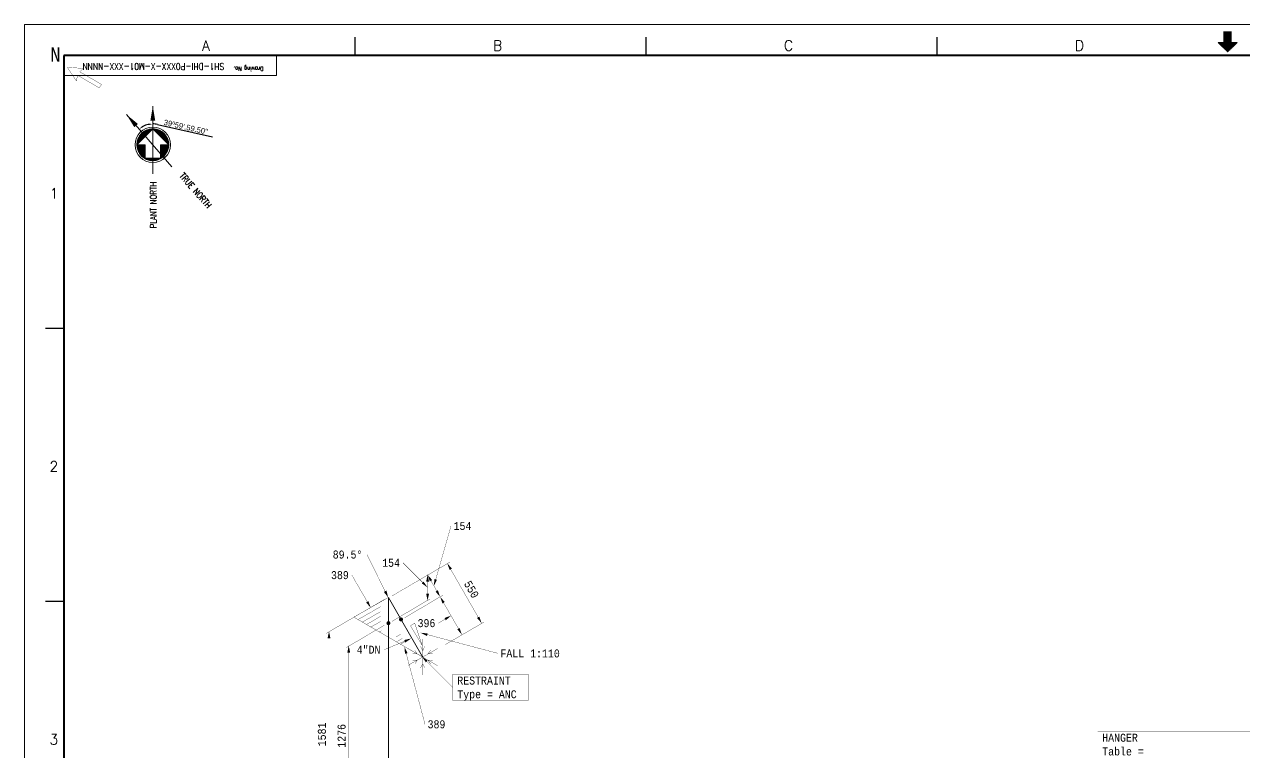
# Model space of a CAD drawing. Header units: millimetres. Extents: x 0 to 841, y 0 to 594.
# Drawn here: x 0 to 427, y 339.2 to 594 of the extents above; entities that cross this region are included whole.
import ezdxf
from ezdxf.enums import TextEntityAlignment as Align

# ---------------------------------------------------------------- set-up
doc = ezdxf.new("R2010")
doc.units = ezdxf.units.MM
doc.layers.get('DefPoints').update_dxf_attribs({"lineweight": 0})
for name, color, linetype in [('_DIM', 7, 'Continuous'), ('_EQUIP', 3, 'Continuous'), ('_KEYPLAN', 7, 'Continuous'), ('_TITLE BLOCK', 7, 'Continuous'), ('BACKING', 7, 'Continuous'), ('DIM-LINES', 7, 'Continuous'), ('DIM-TEXT', 7, 'Continuous'), ('ISO-TEXT', 7, 'Continuous'), ('PIPE', 7, 'Continuous'), ('WELDS', 7, 'Continuous'), ('타이틀', 7, 'Continuous')]:
    doc.layers.add(name, color=color, linetype=linetype)
doc.styles.add('CG', font='romans.shx')
doc.styles.add('MONOTXT', font='monotxt.shx', dxfattribs={"height": 2.4})
doc.styles.add('ROMANC', font='romanc', dxfattribs={"bigfont": 'whgdtxt'})
doc.styles.add('ROMANS', font='ROMANS.shx', dxfattribs={"width": 0.8})
doc.dimstyles.new('VT4_GA(350)', dxfattribs={"dimscale": 300, "dimtxt": 3, "dimasz": 2.5, "dimexe": 1.5, "dimexo": 0.5, "dimgap": 0.5, "dimtad": 1, "dimdec": 0, "dimdsep": 46, "dimlunit": 6, "dimtxsty": 'Standard', "dimcen": 0, "dimclrd": 4, "dimclre": 4, "dimclrt": 7, "dimadec": 0, "dimazin": 0, "dimtfac": 1, "dimtdec": 0, "dimtmove": 0, "dimatfit": 3, "dimfxl": 0.18, "dimtolj": 1, "dimtzin": 0, "dimarcsym": 1})

# ---------------------------------------------------------------- blocks, each defined once
blk = doc.blocks.new('[SH1] A1 FORMAT')
at = {"color": 0}
for p, q in [((1408.6, 591.41), (1411.05, 591.41)), ((1408.6, 591.34), (1411.05, 591.34)), ((1408.6, 591.27), (1411.05, 591.27)), ((1408.6, 591.2), (1411.05, 591.2)), ((1408.6, 591.13), (1411.05, 591.13)), ((1408.6, 591.06), (1411.05, 591.06)), ((1408.6, 590.99), (1411.05, 590.99)), ((1408.6, 590.92), (1411.05, 590.92)), ((1408.6, 590.85), (1411.05, 590.85)), ((1408.6, 590.78), (1411.05, 590.78)), ((1408.6, 590.71), (1411.05, 590.71)), ((1408.6, 590.64), (1411.05, 590.64)), ((1408.6, 590.57), (1411.05, 590.57)), ((1408.6, 590.5), (1411.05, 590.5)), ((1408.6, 590.43), (1411.05, 590.43)), ((1408.6, 590.36), (1411.05, 590.36)), ((1408.6, 590.29), (1411.05, 590.29)), ((1408.6, 590.22), (1411.05, 590.22)), ((1408.6, 590.15), (1411.05, 590.15)), ((1408.6, 590.08), (1411.05, 590.08)), ((1408.6, 590.01), (1411.05, 590.01)), ((1408.6, 589.94), (1411.05, 589.94)), ((1408.6, 589.87), (1411.05, 589.87)), ((1408.6, 589.8), (1411.05, 589.8)), ((1408.6, 589.73), (1411.05, 589.73)), ((1408.6, 589.66), (1411.05, 589.66)), ((1408.6, 589.59), (1411.05, 589.59)), ((1408.6, 589.52), (1411.05, 589.52)), ((1408.6, 589.45), (1411.05, 589.45)), ((1408.6, 589.38), (1411.05, 589.38)), ((1408.6, 589.31), (1411.05, 589.31)), ((1406.57, 587.57), (1413.08, 587.57)), ((1406.64, 587.5), (1413, 587.5)), ((1406.72, 587.43), (1412.93, 587.43)), ((1406.79, 587.36), (1412.85, 587.36)), ((1406.87, 587.29), (1412.78, 587.29)), ((1406.94, 587.22), (1412.71, 587.22)), ((1407.01, 587.15), (1412.63, 587.15)), ((1407.09, 587.08), (1412.56, 587.08)), ((1407.16, 587.01), (1412.48, 587.01)), ((1407.24, 586.94), (1412.41, 586.94)), ((1407.31, 586.87), (1412.34, 586.87)), ((1407.38, 586.8), (1412.26, 586.8)), ((1407.46, 586.73), (1412.19, 586.73)), ((1407.53, 586.66), (1412.12, 586.66)), ((1407.6, 586.59), (1412.04, 586.59)), ((1407.68, 586.52), (1411.97, 586.52)), ((1407.75, 586.45), (1411.89, 586.45)), ((1407.83, 586.38), (1411.82, 586.38)), ((1407.9, 586.31), (1411.75, 586.31)), ((1407.97, 586.24), (1411.67, 586.24)), ((1408.05, 586.17), (1411.6, 586.17)), ((1408.12, 586.1), (1411.53, 586.1)), ((1408.19, 586.03), (1411.45, 586.03)), ((1408.27, 585.96), (1411.38, 585.96)), ((1408.34, 585.89), (1411.3, 585.89)), ((1408.42, 585.82), (1411.23, 585.82)), ((1408.49, 585.75), (1411.16, 585.75)), ((1408.56, 585.68), (1411.08, 585.68)), ((1408.6, 589.24), (1411.05, 589.24)), ((1408.6, 589.17), (1411.05, 589.17)), ((1408.6, 589.1), (1411.05, 589.1)), ((1408.6, 589.03), (1411.05, 589.03)), ((1408.6, 588.96), (1411.05, 588.96)), ((1408.6, 588.89), (1411.05, 588.89)), ((1408.6, 588.82), (1411.05, 588.82)), ((1408.6, 588.75), (1411.05, 588.75)), ((1408.6, 588.68), (1411.05, 588.68)), ((1408.6, 588.61), (1411.05, 588.61)), ((1408.6, 588.54), (1411.05, 588.54)), ((1408.6, 588.47), (1411.05, 588.47)), ((1408.6, 588.4), (1411.05, 588.4)), ((1408.6, 588.33), (1411.05, 588.33)), ((1408.6, 588.26), (1411.05, 588.26)), ((1408.6, 588.19), (1411.05, 588.19)), ((1408.6, 588.12), (1411.05, 588.12)), ((1408.6, 588.05), (1411.05, 588.05)), ((1408.6, 587.98), (1411.05, 587.98)), ((1408.6, 587.91), (1411.05, 587.91)), ((1408.6, 587.85), (1411.05, 587.85)), ((1408.6, 587.78), (1411.05, 587.78)), ((1408.6, 587.71), (1411.05, 587.71)), ((1408.6, 587.64), (1411.05, 587.64)), ((1408.64, 585.61), (1411.01, 585.61)), ((1408.71, 585.54), (1410.93, 585.54)), ((1408.79, 585.47), (1410.86, 585.47)), ((1408.86, 585.4), (1410.79, 585.4)), ((1408.93, 585.33), (1410.71, 585.33)), ((1409.01, 585.26), (1410.64, 585.26)), ((1409.08, 585.19), (1410.57, 585.19)), ((1409.15, 585.12), (1410.49, 585.12)), ((1409.23, 585.05), (1410.42, 585.05)), ((1409.3, 584.98), (1410.34, 584.98)), ((1409.38, 584.91), (1410.27, 584.91)), ((1409.45, 584.84), (1410.2, 584.84)), ((1409.52, 584.77), (1410.12, 584.77)), ((1409.6, 584.7), (1410.05, 584.7)), ((1409.67, 584.63), (1409.98, 584.63)), ((1409.74, 584.56), (1409.9, 584.56)), ((1409.82, 584.49), (1409.83, 584.49))]:
    blk.add_line(p, q, dxfattribs=at)
at = {"layer": '_TITLE BLOCK', "linetype": 'Continuous', "lineweight": 0}
for p, q in [((1829.72, 594), (988.72, 594)), ((988.72, 594), (988.72, 0))]:
    blk.add_line(p, q, dxfattribs=at)
at = {"layer": '_TITLE BLOCK', "lineweight": 40}
for p, q in [((1002.54, 583.16), (1002.54, 9.99)), ((1817.11, 583.16), (1002.54, 583.16))]:
    blk.add_line(p, q, dxfattribs=at)
at = {"layer": '_TITLE BLOCK', "lineweight": 0}
for p, q in [((1076.97, 576.08), (1076.97, 583.16)), ((1002.54, 576.08), (1076.97, 576.08))]:
    blk.add_line(p, q, dxfattribs=at)
at = {"layer": '타이틀', "color": 7}
for p, q in [((1104.36, 589.58), (1104.36, 583.16)), ((1206.18, 589.58), (1206.18, 583.16)), ((1308, 589.58), (1308, 583.16)), ((1408.6, 587.63), (1408.6, 591.48)), ((1411.05, 587.63), (1411.05, 591.48)), ((1406.5, 587.63), (1408.6, 587.63)), ((1409.82, 584.48), (1406.5, 587.63)), ((1409.82, 584.48), (1413.14, 587.63)), ((1411.05, 587.63), (1413.14, 587.63)), ((1002.54, 487.63), (996.12, 487.63)), ((1002.54, 392.1), (996.12, 392.1))]:
    blk.add_line(p, q, dxfattribs=at)
at = {"layer": '_TITLE BLOCK', "lineweight": 0, "style": 'ROMANS', "width": 0.8}
blk.add_text('Drawing No.', height=1.4567, rotation=180, dxfattribs=at).set_placement((1072.36, 579.2))
at = {"layer": '타이틀', "color": 7, "style": 'CG'}
for s, p in [('A', (1050.87, 584.81, 0)), ('B', (1152.69, 584.81, 0)), ('C', (1254.51, 584.81, 0)), ('D', (1356.34, 584.81, 0)), ('1', (997.5, 533.08, -0.01)), ('2', (997.5, 437.55, -0.01)), ('3', (997.5, 342.02, -0.01))]:
    blk.add_text(s, height=3.6, dxfattribs=at).set_placement(p)
blk = doc.blocks.new('*D4')
at = {"layer": '_DIM', "color": 4, "lineweight": -2, "transparency": 16777216}
blk.add_line((-19288, -7739), (-10211, -9764), dxfattribs=at)
for start, end in [(102.57687, 118.42313), (77.42313, 90)]:
    blk.add_arc((-20033, -11080), 3424, start, end, dxfattribs=at)
at = {"layer": '_DIM', "color": 4, "linetype": 'Continuous', "lineweight": 0, "transparency": 16777216}
for points in [[(-21592, -8172), (-21734, -7967), (-22279, -8496)], [(-20792, -7615), (-20765, -7863), (-20033, -7657)]]:
    blk.add_solid(points, dxfattribs=at)
at = {"layer": 'DefPoints', "color": 0, "linetype": 'Continuous', "lineweight": 0, "transparency": 16777216}
for p in [(-20033, -4760), (-24348, -6117), (-21605, -8039), (-20033, -15864), (-16895, -14691)]:
    blk.add_point(p, dxfattribs=at)
at = {"layer": '_DIM', "color": 7, "linetype": 'Continuous', "transparency": 16777216, "insert": (-14619, -8166), "char_height": 900, "attachment_point": 5, "rotation": 347.42313}
blk.add_mtext('\\A1;39º59\'.59.50"', dxfattribs=at)
blk = doc.blocks.new('block28')
at = {"layer": 'ISO-TEXT'}
blk.add_hatch(color=256, dxfattribs=at).paths.add_polyline_path([(-0.001, 0), (-1.501, 1.9), (-0.601, 2.4)])
at = {"layer": 'ISO-TEXT', "linetype": 'ByBlock', "const_width": 0.1}
blk.add_lwpolyline([(-7.4, 15), (0, 0)], dxfattribs=at)
blk = doc.blocks.new('block29')
at = {"layer": 'ISO-TEXT'}
blk.add_hatch(color=256, dxfattribs=at).paths.add_polyline_path([(-0.001, 0), (-2.001, -1.4), (-2.401, -0.5)])
at = {"layer": 'ISO-TEXT', "linetype": 'ByBlock', "const_width": 0.1}
blk.add_lwpolyline([(-9.4, -3.9), (0, 0)], dxfattribs=at)
blk = doc.blocks.new('block30')
at = {"layer": 'ISO-TEXT'}
blk.add_hatch(color=256, dxfattribs=at).paths.add_polyline_path([(-0.001, 0), (2.399, -0.2), (2.199, -1.1)])
at = {"layer": 'ISO-TEXT', "linetype": 'ByBlock', "const_width": 0.1}
blk.add_lwpolyline([(27.1, -7.2), (0, 0)], dxfattribs=at)
blk = doc.blocks.new('block130')
at = {"layer": 'PIPE', "linetype": 'ByBlock', "const_width": 0.3}
blk.add_lwpolyline([(0, 119.1), (0, 0)], dxfattribs=at)
at = {"flags": 1}
for tag in ['Tag', 'UCI', 'Pipe Ref', 'Description', 'Key']:
    blk.add_attdef(tag, (0, 0), '', height=1, dxfattribs=at)
blk = doc.blocks.new('block131')
at = {"layer": 'PIPE', "linetype": 'ByBlock', "const_width": 0.3}
for points in [[(0, 9), (0, 0)], [(4.4, 1.3), (0, 9)]]:
    blk.add_lwpolyline(points, dxfattribs=at)
at = {"flags": 1}
for tag in ['Tag', 'UCI', 'Pipe Ref', 'Description', 'Key']:
    blk.add_attdef(tag, (0, 0), '', height=1, dxfattribs=at)
blk = doc.blocks.new('block132')
at = {"layer": 'PIPE', "linetype": 'ByBlock', "const_width": 0.3}
blk.add_lwpolyline([(7.6, -13.2), (0, 0)], dxfattribs=at)
at = {"flags": 1}
for tag in ['Tag', 'UCI', 'Pipe Ref', 'Description', 'Key']:
    blk.add_attdef(tag, (0, 0), '', height=1, dxfattribs=at)
blk = doc.blocks.new('block133')
at = {"linetype": 'ByBlock', "const_width": 0.1}
for points in [[(10.3, 0), (-0.1, -5.9)], [(10.3, -6), (0, 0)], [(5.1, -0.8), (4.3, 0.8)], [(5.1, 3.4), (5.1, -9.3)], [(5.8, 0.8), (5.1, -0.8)], [(3.2, -1.9), (1.6, -1.8)], [(1.6, -4.1), (3.2, -4.1)], [(2.3, -0.6), (3.2, -1.9)], [(3.2, -4.1), (2.4, -5.3)], [(7.9, -0.5), (6.9, -1.9)], [(6.9, -1.9), (8.6, -1.8)], [(6.9, -4), (7.9, -5.4)], [(8.6, -4.2), (6.9, -4)], [(5.1, -5.3), (4.3, -6.8)], [(5.8, -6.8), (5.1, -5.3)]]:
    blk.add_lwpolyline(points, dxfattribs=at)
at = {"flags": 1}
for tag in ['Tag', 'UCI', 'Pipe Ref', 'Description', 'Key']:
    blk.add_attdef(tag, (0, 0), '', height=1, dxfattribs=at)
blk = doc.blocks.new('block187')
at = {"layer": 'WELDS'}
h = blk.add_hatch(color=256, dxfattribs=at)
edge = h.paths.add_edge_path(flags=0)
edge.add_arc((0, 0), 0.7, 0, 360)
at = {"flags": 1}
for tag in ['Tag', 'UCI', 'Pipe Ref', 'Description', 'Key']:
    blk.add_attdef(tag, (0, 0), '', height=1, dxfattribs=at)
blk = doc.blocks.new('block188')
at = {"layer": 'WELDS'}
h = blk.add_hatch(color=256, dxfattribs=at)
edge = h.paths.add_edge_path(flags=0)
edge.add_arc((0, 0), 0.7, 0, 360)
at = {"flags": 1}
for tag in ['Tag', 'UCI', 'Pipe Ref', 'Description', 'Key']:
    blk.add_attdef(tag, (0, 0), '', height=1, dxfattribs=at)
blk = doc.blocks.new('block189')
at = {"layer": 'ISO-TEXT'}
blk.add_hatch(color=256, dxfattribs=at).paths.add_polyline_path([(-92.2, -60.6), (-92.2, -58.2), (-91.3, -58.3)])
at = {"layer": 'ISO-TEXT', "const_width": 0.1}
blk.add_lwpolyline([(-79.2, 0), (-79.2, 18.8), (0, 18.8), (0, 0)], close=True, dxfattribs=at)
at = {"flags": 1}
for tag in ['Pipe Ref', 'Description']:
    blk.add_attdef(tag, (0, 0), '', height=1, dxfattribs=at)
at = {"layer": 'ISO-TEXT', "style": 'MONOTXT', "width": 0.8571}
for s, p in [('HANGER', (-77.599, 15.201)), ('Table =', (-77.599, 10.401)), ('Available Load Variation = 25.00', (-77.599, 5.601)), ('Allow Short Range Spring = YES', (-77.599, 0.801))]:
    blk.add_text(s, height=2.8, dxfattribs=at).set_placement(p)
blk = doc.blocks.new('block210')
at = {"layer": 'ISO-TEXT'}
blk.add_hatch(color=256, dxfattribs=at).paths.add_polyline_path([(-0.001, 0), (1.999, -1.4), (1.399, -2)])
at = {"layer": 'ISO-TEXT', "linetype": 'ByBlock', "const_width": 0.1}
blk.add_lwpolyline([(10.8, -10.8), (0, 0)], dxfattribs=at)
at = {"layer": 'ISO-TEXT', "const_width": 0.1}
blk.add_lwpolyline([(10.799, -15.4), (10.799, -6.2), (37.199, -6.2), (37.199, -15.4)], close=True, dxfattribs=at)
at = {"flags": 1}
for tag in ['Pipe Ref', 'Description']:
    blk.add_attdef(tag, (0, 0), '', height=1, dxfattribs=at)
at = {"layer": 'ISO-TEXT', "style": 'MONOTXT', "width": 0.8571}
for s, p in [('RESTRAINT', (12.4, -9.799)), ('Type = ANC', (12.4, -14.599))]:
    blk.add_text(s, height=2.8, dxfattribs=at).set_placement(p)
blk = doc.blocks.new('A$C34382222')
at = {"layer": '_KEYPLAN', "color": 2, "linetype": 'Continuous', "lineweight": 0}
for p, q in [((-20033.2, -15864), (-20033.2, -4759.8)), ((-16894.8, -14690.6), (-24347.8, -6116.9)), ((-20033.5, -8472.3), (-22641.1, -11080.4)), ((-20033.5, -8472.3), (-22641.1, -11080.4)), ((-20097, -8473.1), (-22640.3, -11016.4)), ((-20097, -8473.1), (-22640.3, -11016.4)), ((-20162.3, -8475.6), (-22637.8, -10951)), ((-20162.3, -8475.6), (-22637.8, -10951)), ((-20230.4, -8480.2), (-22633.5, -10883.1)), ((-20230.4, -8480.2), (-22633.5, -10883.1)), ((-20299.6, -8486.5), (-22626.9, -10813.7)), ((-20299.6, -8486.5), (-22626.9, -10813.7)), ((-20371.3, -8494.7), (-22618.8, -10742.3)), ((-20371.3, -8494.7), (-22618.8, -10742.3)), ((-20444.8, -8505.3), (-22608.7, -10668.5)), ((-20444.8, -8505.3), (-22608.7, -10668.5)), ((-20521.7, -8518.4), (-22594.8, -10592.2)), ((-20521.7, -8518.4), (-22594.8, -10592.2)), ((-20601.2, -8535.3), (-22577.9, -10512.6)), ((-20601.2, -8535.3), (-22577.9, -10512.6)), ((-20684.6, -8555.4), (-22558, -10428.7)), ((-20684.6, -8555.4), (-22558, -10428.7)), ((-20771.8, -8579.1), (-22534.6, -10341.8)), ((-20771.8, -8579.1), (-22534.6, -10341.8)), ((-20863.6, -8608.5), (-22505.2, -10249.2)), ((-20863.6, -8608.5), (-22505.2, -10249.2)), ((-20962.5, -8643.7), (-22469.8, -10151.1)), ((-20962.5, -8643.7), (-22469.8, -10151.1)), ((-21069, -8687), (-22426.4, -10044)), ((-21069, -8687), (-22426.4, -10044)), ((-21186.7, -8741), (-22372.2, -9926.6)), ((-21186.7, -8741), (-22372.2, -9926.6)), ((-21321.2, -8812.6), (-22300.6, -9792)), ((-21321.2, -8812.6), (-22300.6, -9792)), ((-21486.9, -8915.6), (-22198.2, -9626.4)), ((-21486.9, -8915.6), (-22198.2, -9626.4)), ((-20033.5, -8472.3), (-17425.7, -11080.2)), ((-20033.5, -8472.3), (-17425.7, -11080.2)), ((-19969.7, -8473.1), (-17425.9, -11016.2)), ((-19969.7, -8473.1), (-17425.9, -11016.2)), ((-19904.1, -8475.6), (-17428.1, -10950.8)), ((-19904.1, -8475.6), (-17428.1, -10950.8)), ((-19836, -8480.2), (-17433, -10882.9)), ((-19836, -8480.2), (-17433, -10882.9)), ((-19766.8, -8486.5), (-17439.3, -10813.5)), ((-19766.8, -8486.5), (-17439.3, -10813.5)), ((-19695.4, -8494.6), (-17447.5, -10741.8)), ((-19695.4, -8494.6), (-17447.5, -10741.8)), ((-19621.3, -8505.3), (-17458.1, -10668)), ((-19621.3, -8505.3), (-17458.1, -10668)), ((-19545, -8518.3), (-17471.2, -10591.7)), ((-19545, -8518.3), (-17471.2, -10591.7)), ((-19465.2, -8534.9), (-17488.1, -10512.4)), ((-19465.2, -8534.9), (-17488.1, -10512.4)), ((-19381.8, -8555.1), (-17508, -10428.5)), ((-19381.8, -8555.1), (-17508, -10428.5)), ((-19294.6, -8579.1), (-17531.9, -10341.9)), ((-19294.6, -8579.1), (-17531.9, -10341.9)), ((-19202.3, -8608.5), (-17561.1, -10249.3)), ((-19202.3, -8608.5), (-17561.1, -10249.3)), ((-19103.9, -8643.6), (-17596.2, -10150.9)), ((-19103.9, -8643.6), (-17596.2, -10150.9)), ((-18997.4, -8686.7), (-17639.8, -10044.1)), ((-18997.4, -8686.7), (-17639.8, -10044.1)), ((-18880, -8740.9), (-17694.3, -9926.5)), ((-18880, -8740.9), (-17694.3, -9926.5)), ((-18744.9, -8813.1), (-17766, -9792.1)), ((-18744.9, -8813.1), (-17766, -9792.1)), ((-18579.2, -8915.5), (-17868.7, -9626.2)), ((-18579.2, -8915.5), (-17868.7, -9626.2)), ((-21297.5, -11080.3), (-22641.1, -11080.4)), ((-21297.5, -11080.3), (-22641.1, -11080.4)), ((-22594, -11080.4), (-22593.9, -11573.7)), ((-22594, -11080.4), (-22593.9, -11573.7)), ((-22549, -11080.1), (-22549, -11766.6)), ((-22549, -11080.1), (-22549, -11766.6)), ((-22504.6, -11080.1), (-22504.6, -11912.9)), ((-22504.6, -11080.1), (-22504.6, -11912.9)), ((-22459.9, -11080.1), (-22459.9, -12035.2)), ((-22459.9, -11080.1), (-22459.9, -12035.2)), ((-22415, -11080.1), (-22414.9, -12142)), ((-22415, -11080.1), (-22414.9, -12142)), ((-22370.3, -11080.1), (-22370.2, -12237.1)), ((-22370.3, -11080.1), (-22370.2, -12237.1)), ((-22325.6, -11080.4), (-22325.6, -12323.2)), ((-22325.6, -11080.4), (-22325.6, -12323.2)), ((-22280.9, -11080.4), (-22280.6, -12402.5)), ((-22280.9, -11080.4), (-22280.6, -12402.5)), ((-22236.5, -11080.4), (-22236.7, -12475.8)), ((-22236.5, -11080.4), (-22236.7, -12475.8)), ((-22191.6, -11080.1), (-22191.5, -12543.6)), ((-22191.6, -11080.1), (-22191.5, -12543.6)), ((-22146.9, -11080.1), (-22146.8, -12607.9)), ((-22146.9, -11080.1), (-22146.8, -12607.9)), ((-22102.5, -11080.1), (-22102.2, -12667.5)), ((-22102.5, -11080.1), (-22102.2, -12667.5)), ((-22057.3, -11080.4), (-22057.2, -12724.2)), ((-22057.3, -11080.4), (-22057.2, -12724.2)), ((-22012.6, -11080.4), (-22012.8, -12777.9)), ((-22012.6, -11080.4), (-22012.8, -12777.9)), ((-21967.9, -11080.4), (-21967.8, -12828.8)), ((-21967.9, -11080.4), (-21967.8, -12828.8)), ((-21923.5, -11080.4), (-21923.7, -12876.8)), ((-21923.5, -11080.4), (-21923.7, -12876.8)), ((-21878.8, -11080.4), (-21878.8, -12922.8)), ((-21878.8, -11080.4), (-21878.8, -12922.8)), ((-21833.9, -11080.1), (-21833.5, -12967.2)), ((-21833.9, -11080.1), (-21833.5, -12967.2)), ((-21788.9, -11080.1), (-21789.1, -13007.8)), ((-21788.9, -11080.1), (-21789.1, -13007.8)), ((-21744.2, -11080.1), (-21744.2, -13048.1)), ((-21744.2, -11080.1), (-21744.2, -13048.1)), ((-21699.6, -11080.1), (-21699.8, -13086)), ((-21699.6, -11080.1), (-21699.8, -13086)), ((-21655.4, -11080.1), (-21655.4, -13122.2)), ((-21655.4, -11080.1), (-21655.4, -13122.2)), ((-21610.5, -11080.3), (-21610.1, -13157.1)), ((-21610.5, -11080.3), (-21610.1, -13157.1)), ((-21565.5, -11080.3), (-21565.5, -13190.3)), ((-21565.5, -11080.3), (-21565.5, -13190.3)), ((-21520.9, -11080.1), (-21521, -13221.9)), ((-21520.9, -11080.1), (-21521, -13221.9)), ((-21475.9, -11080.3), (-21476.1, -13252.4)), ((-21475.9, -11080.3), (-21476.1, -13252.4)), ((-21431.8, -11080.1), (-21431.4, -13281.3)), ((-21431.8, -11080.1), (-21431.4, -13281.3)), ((-21386.5, -11080.3), (-21386.5, -13309.1)), ((-21386.5, -11080.3), (-21386.5, -13309.1)), ((-21342.1, -11080.3), (-21342.3, -13335.5)), ((-21342.1, -11080.3), (-21342.3, -13335.5)), ((-21297.5, -11080.3), (-21297.4, -13270.1)), ((-21297.5, -11080.3), (-21297.4, -13270.1)), ((-17425.7, -11080.2), (-18769, -11080)), ((-18769, -11080), (-18768.9, -13269.8)), ((-17425.7, -11080.2), (-18769, -11080)), ((-18769, -11080), (-18768.9, -13269.8)), ((-18723.8, -11080), (-18724, -13335.4)), ((-18723.8, -11080), (-18724, -13335.4)), ((-18679.7, -11080), (-18679.3, -13308.7)), ((-18679.7, -11080), (-18679.3, -13308.7)), ((-18634.7, -11080.2), (-18634.9, -13281.5)), ((-18634.7, -11080.2), (-18634.9, -13281.5)), ((-18590, -11080.2), (-18589.7, -13252.3)), ((-18590, -11080.2), (-18589.7, -13252.3)), ((-18545.6, -11080.2), (-18545.6, -13222.1)), ((-18545.6, -11080.2), (-18545.6, -13222.1)), ((-18500.4, -11080), (-18500.6, -13190.2)), ((-18500.4, -11080), (-18500.6, -13190.2)), ((-18456, -11080.2), (-18455.7, -13157)), ((-18456, -11080.2), (-18455.7, -13157)), ((-18411.1, -11080.2), (-18411, -13122.1)), ((-18411.1, -11080.2), (-18411, -13122.1)), ((-18366.4, -11080.2), (-18366.3, -13085.6)), ((-18366.4, -11080.2), (-18366.3, -13085.6)), ((-18321.7, -11080.2), (-18321.9, -13048)), ((-18321.7, -11080.2), (-18321.9, -13048)), ((-18277, -11080.2), (-18277.2, -13007.7)), ((-18277, -11080.2), (-18277.2, -13007.7)), ((-18232.6, -11080.2), (-18232.3, -12966.8)), ((-18232.6, -11080.2), (-18232.3, -12966.8)), ((-18187.7, -11080.2), (-18187.6, -12922.7)), ((-18187.7, -11080.2), (-18187.6, -12922.7)), ((-18143, -11079.9), (-18142.9, -12876.6)), ((-18143, -11079.9), (-18142.9, -12876.6)), ((-18098.3, -11079.9), (-18098.2, -12828.7)), ((-18098.3, -11079.9), (-18098.2, -12828.7)), ((-18053.9, -11079.9), (-18053.6, -12777.7)), ((-18053.9, -11079.9), (-18053.6, -12777.7)), ((-18008.7, -11080.2), (-18008.6, -12724.1)), ((-18008.7, -11080.2), (-18008.6, -12724.1)), ((-17964.3, -11080.2), (-17964.5, -12667.1)), ((-17964.3, -11080.2), (-17964.5, -12667.1)), ((-17919.6, -11080.2), (-17919.5, -12608)), ((-17919.6, -11080.2), (-17919.5, -12608)), ((-17874.6, -11080.2), (-17874.6, -12543.4)), ((-17874.6, -11080.2), (-17874.6, -12543.4)), ((-17830.2, -11079.9), (-17829.9, -12475.3)), ((-17830.2, -11079.9), (-17829.9, -12475.3)), ((-17785.3, -11080.2), (-17785.5, -12402.3)), ((-17785.3, -11080.2), (-17785.5, -12402.3)), ((-17740.6, -11080.2), (-17740.6, -12323)), ((-17740.6, -11080.2), (-17740.6, -12323)), ((-17696.2, -11080.2), (-17696.2, -12236.9)), ((-17696.2, -11080.2), (-17696.2, -12236.9)), ((-17651.2, -11080.2), (-17651.2, -12142.1)), ((-17651.2, -11080.2), (-17651.2, -12142.1)), ((-17606.8, -11080.2), (-17606.8, -12035.1)), ((-17606.8, -11080.2), (-17606.8, -12035.1)), ((-17561.6, -11079.9), (-17561.6, -11912.7)), ((-17561.6, -11079.9), (-17561.6, -11912.7)), ((-17517.2, -11080.2), (-17517.5, -11766.2)), ((-17517.2, -11080.2), (-17517.5, -11766.2)), ((-17472.5, -11079.9), (-17472.5, -11573.6)), ((-17472.5, -11079.9), (-17472.5, -11573.6)), ((-18688.9, -13315), (-21377.5, -13315.1)), ((-18688.9, -13315), (-21377.5, -13315.1)), ((-18766.2, -13359.4), (-21299.6, -13359.2)), ((-18766.2, -13359.4), (-21299.6, -13359.2)), ((-18768.9, -13269.8), (-21297.4, -13270.1)), ((-18768.9, -13269.8), (-21297.4, -13270.1)), ((-18849.9, -13404.3), (-21216.2, -13404.4)), ((-18849.9, -13404.3), (-21216.2, -13404.4)), ((-18941.9, -13449), (-21123.8, -13449.1)), ((-18941.9, -13449), (-21123.8, -13449.1)), ((-19045.7, -13493.2), (-21020.9, -13493.2)), ((-19045.7, -13493.2), (-21020.9, -13493.2)), ((-19162.3, -13538.4), (-20904, -13538.5)), ((-19162.3, -13538.4), (-20904, -13538.5)), ((-19301.3, -13583.1), (-20765, -13582.9)), ((-19301.3, -13583.1), (-20765, -13582.9)), ((-19476.2, -13627.8), (-20590.4, -13627.8)), ((-19476.2, -13627.8), (-20590.4, -13627.8)), ((-19749.4, -13672.5), (-20316.9, -13672.5)), ((-19749.4, -13672.5), (-20316.9, -13672.5))]:
    blk.add_line(p, q, dxfattribs=at)
for radius in [2905.8, 2905.8, 2607.8, 2607.8]:
    blk.add_circle((-20033, -11080.2), radius, dxfattribs=at)
blk.add_point((-20316.9, -13672.5), dxfattribs=at)
blk.add_point((-20316.9, -13672.5), dxfattribs=at)
for points in [[(-19635.9, -7143.6), (-20033.2, -4759.8), (-20430.5, -7143.6)], [(-22484, -7655.3), (-24347.8, -6116.9), (-23083.7, -8176.6)]]:
    blk.add_solid(points, dxfattribs=at)
at = {"layer": '_TITLE BLOCK', "color": 2, "lineweight": 0, "style": 'ROMANC', "width": 0.8}
for s, height, rotation, p in [('TRUE NORTH', 1048.86, 311, (-13005.3, -18590)), ('PLANT NORTH', 1048.858, 90, (-19951.6, -20980.2))]:
    blk.add_text(s, height=height, rotation=rotation, dxfattribs=at).set_placement(p, align=Align.MIDDLE)
at = {"layer": '_DIM', "linetype": 'Continuous'}
dim = blk.add_angular_dim_2l(base=(-21605.2, -8038.9), line1=((-16894.8, -14690.6), (-24347.8, -6116.9)), line2=((-20033.2, -15864), (-20033.2, -4759.8)), text='39º59\'.59.50"', dimstyle='VT4_GA(350)', dxfattribs=at)
dim.commit()
dim.dimension.update_dxf_attribs({"geometry": '*D4', "text_midpoint": (-14618.7, -8165.7)})

msp = doc.modelspace()

# ---------------------------------------------------------------- hatches: boundary and pattern name
at = {"layer": 'DIM-LINES'}
for points in [[(148, 405.4), (149.6, 403.6), (148.8, 403.1)], [(141.1, 397), (139.1, 398.4), (139.7, 399)], [(141.1, 401.4), (141.6, 399), (140.6, 399)], [(141.1, 401.4), (142.7, 399.6), (141.9, 399.1)], [(143.3, 397.5), (143.5, 399.9), (144.4, 399.7)], [(141.1, 392.4), (140.6, 394.8), (141.6, 394.8)], [(145.5, 393.7), (143.9, 395.5), (144.7, 396)], [(145.5, 393.7), (147.1, 391.9), (146.3, 391.4)], [(121.2, 389.9), (119.6, 391.7), (120.4, 392.2)], [(149.3, 387.1), (147.5, 385.5), (147, 386.3)], [(160, 384.5), (158.4, 386.3), (159.2, 386.8)], [(106.6, 381.6), (107.1, 379.2), (106.1, 379.2)], [(153.1, 380.5), (151.5, 382.3), (152.3, 382.8)], [(113.5, 376.6), (114, 374.2), (113, 374.2)], [(133, 376.2), (134.1, 374), (133.2, 373.8)]]:
    msp.add_hatch(color=256, dxfattribs=at).paths.add_polyline_path(points)

# ---------------------------------------------------------------- linework, layer by layer
at = {"linetype": 'ByBlock', "const_width": 0.1}
for points in [[(18.2, 574.2), (15, 579)], [(15, 579), (20.6, 578.6)], [(20.6, 578.6), (19.4, 577.4)], [(19.4, 577.4), (27, 573)], [(18.6, 576.2), (18.2, 574.2)], [(26.2, 571.8), (18.6, 576.2)], [(27, 573), (26.2, 571.8)], [(136.6, 384.5), (135.1, 383.6)], [(139.2, 376.7), (136.6, 384.5)], [(135.1, 383.6), (139.2, 376.7)]]:
    msp.add_lwpolyline(points, dxfattribs=at)
at = {"layer": 'BACKING', "linetype": 'ByBlock', "const_width": 0.1}
for points in [[(127.4, 393.5), (115.3, 386.6)], [(127.4, 393.5), (115.3, 386.6)], [(124.7, 390.3), (116.7, 385.7)], [(115.3, 386.6), (139.4, 372.6)], [(124.6, 388.5), (118.2, 384.8)], [(124.7, 386.9), (119.7, 384)], [(124.7, 385.1), (121.2, 383.1)], [(124.9, 381.8), (124.2, 381.4)], [(131.7, 380.6), (130.1, 379.7)], [(132.3, 379.2), (130.1, 377.9)], [(133.1, 378), (131.6, 377.1)]]:
    msp.add_lwpolyline(points, dxfattribs=at)
at = {"layer": 'DIM-LINES', "linetype": 'ByBlock', "const_width": 0.1}
for points in [[(149.3, 418.5), (143.3, 397.5)], [(128.6, 394), (149, 405.9)], [(132.5, 405.6), (141.1, 397)], [(141.1, 401.4), (141.1, 392.4)], [(145.5, 393.7), (141.1, 401.4)], [(160, 384.5), (148, 405.4)], [(114.6, 401.3), (121.2, 389.9)], [(128.6, 385.1), (142, 393)], [(133.1, 386.4), (146.5, 394.3)], [(153.1, 380.5), (145.5, 393.7)], [(126, 392.8), (105.6, 380.9)], [(144.9, 384.5), (149.3, 387.1)], [(147.3, 377), (160.9, 384.9)], [(106.6, 381.6), (106.6, 244.5)], [(126, 383.8), (112.6, 375.9)], [(113.5, 376.6), (113.5, 257.5)], [(140.2, 349.1), (133, 376.2)]]:
    msp.add_lwpolyline(points, dxfattribs=at)

# ---------------------------------------------------------------- block references
for name, p in [('[SH1] A1 FORMAT', (-988.72, 0)), ('block133', (134.3, 375.6))]:
    msp.add_blockref(name, p)
at = {"layer": '_EQUIP', "xscale": 0.002130131580793908, "yscale": 0.002130131580793908, "zscale": 0.002130131580793908}
msp.add_blockref('A$C34382222', (87.61, 575.48), dxfattribs=at)
at = {"layer": 'ISO-TEXT'}
for name, p in [('block28', (127.3, 393.5)), ('block30', (138.7, 381.1)), ('block29', (135.3, 379.1)), ('block210', (139.1, 372.8)), ('block189', (454.8, 327.8))]:
    msp.add_blockref(name, p, dxfattribs=at)
at = {"layer": 'PIPE'}
for name, p in [('block131', (127.4, 384.5)), ('block130', (127.4, 265.4)), ('block132', (131.8, 385.8))]:
    msp.add_blockref(name, p, dxfattribs=at)
at = {"layer": 'WELDS'}
for name, p in [('block187', (127.4, 384.5)), ('block188', (131.8, 385.8))]:
    msp.add_blockref(name, p, dxfattribs=at)

# ---------------------------------------------------------------- texts
at = {"style": 'MONOTXT', "width": 0.857}
msp.add_text('N', height=5, dxfattribs=at).set_placement((9, 581))
at = {"layer": '_TITLE BLOCK', "lineweight": 0, "style": 'ROMANS', "width": 0.8}
msp.add_text('SH1-DHI-P0XXX-X-M01-XXX-NNNN', height=2.403, rotation=180, dxfattribs=at).set_placement((45.14, 580.47), align=Align.CENTER)
at = {"layer": 'DIM-TEXT', "style": 'MONOTXT', "width": 0.8571}
for s, p in [('154', (150.2, 417.1)), ('154', (125.2, 404.2)), ('389', (107.3, 399.9)), ('396', (137.6, 383.1)), ('389', (141.1, 347.7))]:
    msp.add_text(s, height=2.8, dxfattribs=at).set_placement(p)
for s, rotation, p in [('550', -60, (153.7, 398.3)), ('1581', 90, (105.5, 341.4)), ('1276', 90, (112.4, 340.9))]:
    msp.add_text(s, height=2.8, rotation=rotation, dxfattribs=at).set_placement(p)
at = {"layer": 'ISO-TEXT', "style": 'MONOTXT', "width": 0.8571}
for s, p in [('89.5°', (107.9, 407.1)), ('4"DN', (116.3, 373.8)), ('FALL 1:110', (166.6, 372.5))]:
    msp.add_text(s, height=2.8, dxfattribs=at).set_placement(p)

doc.saveas('drawing.dxf')
